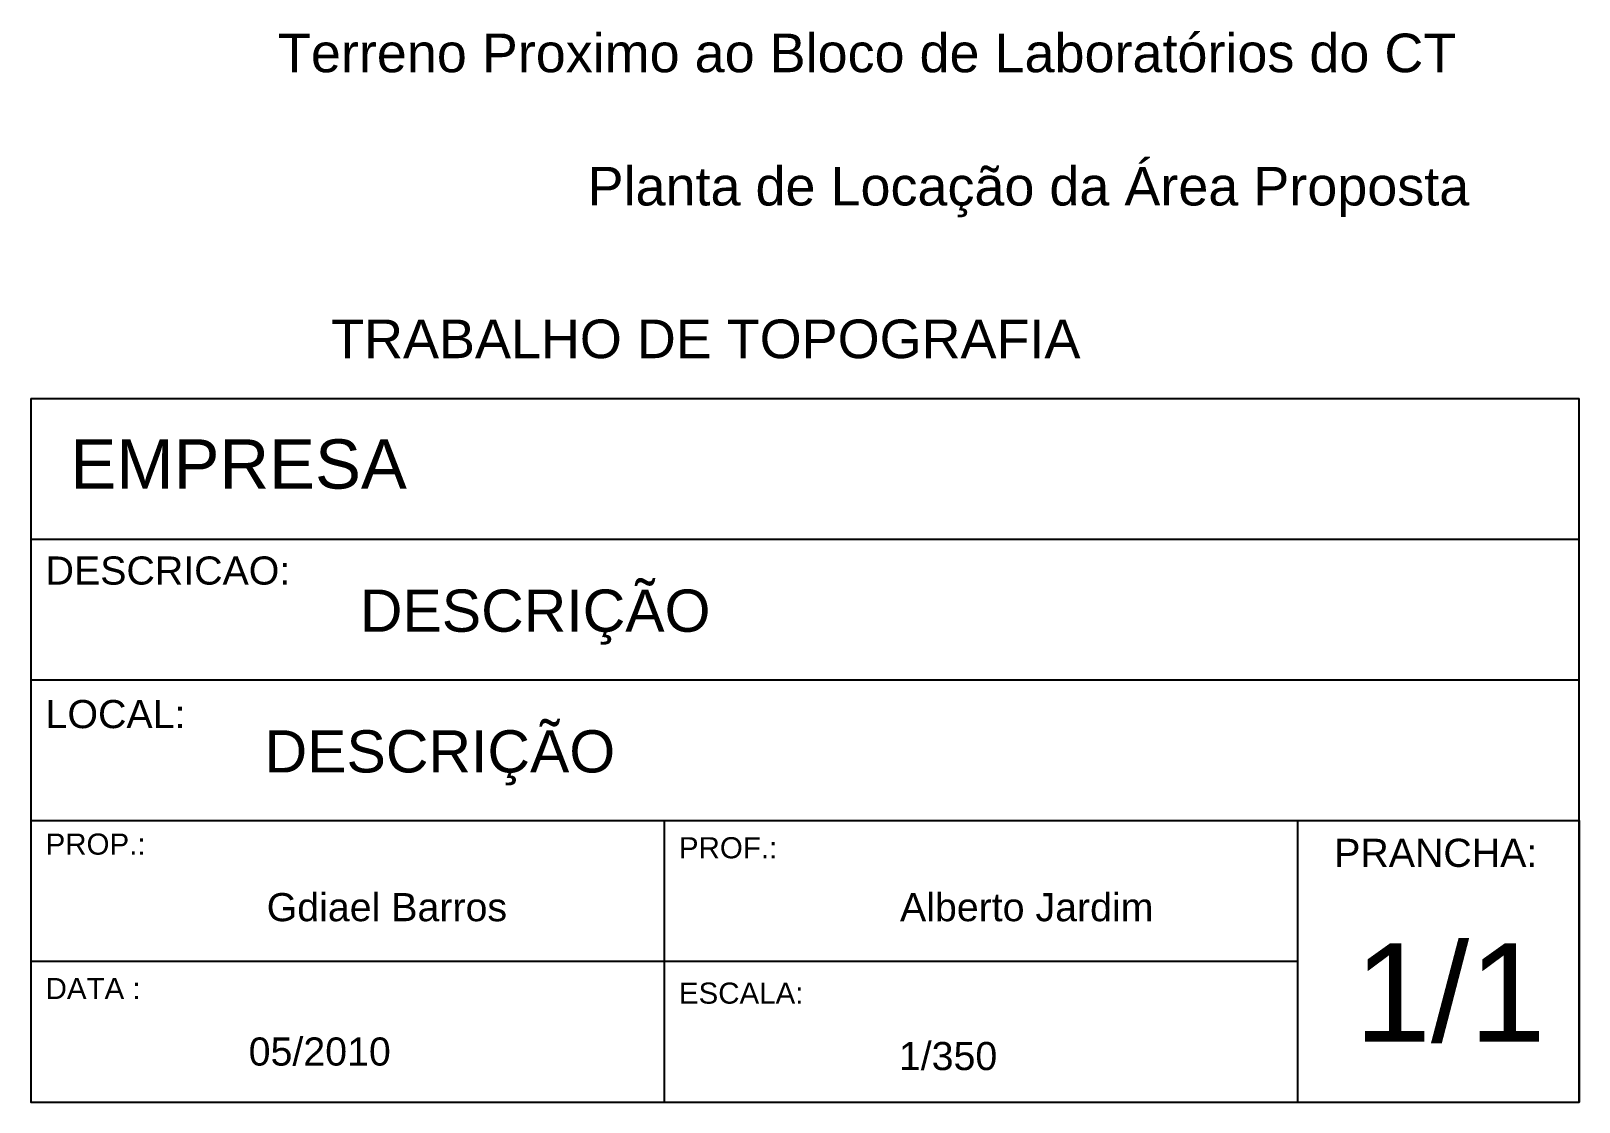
# Model space of a CAD drawing. Extents: x 0 to 110, y 0 to 76.
import ezdxf

# ---------------------------------------------------------------- set-up
doc = ezdxf.new("R2010")
doc.units = 0
for name, color, linetype in [('CARIMBO', 7, 'Continuous'), ('d_Pranchas', 7, 'Continuous'), ('pranchas', 7, 'Continuous')]:
    doc.layers.add(name, color=color, linetype=linetype)
doc.styles.add('Arial', font='arial.ttf')
doc.styles.get("Standard").update_dxf_attribs({"font": 'arial.ttf'})

msp = doc.modelspace()

# ---------------------------------------------------------------- linework, layer by layer
at = {"layer": 'd_Pranchas'}
for points in [[(0, 50), (110, 50)], [(0, 50), (0, 0), (110, 0), (110, 50)], [(0, 40), (110, 40)], [(0, 30), (110, 30)], [(0, 20), (110, 20)], [(45, 20), (45, 0)], [(90, 20), (90, 0)], [(110, 20), (110, 0)], [(0, 10), (90, 10)]]:
    msp.add_lwpolyline(points, dxfattribs=at)

# ---------------------------------------------------------------- texts
at = {"layer": 'CARIMBO', "style": 'Arial'}
for s, p in [('Terreno Proximo ao Bloco de Laboratórios do CT', (17.55, 73.18)), ('Planta de Locação da Área Proposta', (39.55, 63.71)), ('                  TRABALHO DE TOPOGRAFIA', (2.16, 52.86))]:
    msp.add_text(s, height=2.744, dxfattribs=at).set_placement(p)
at = {"layer": 'CARIMBO', "color": 7, "style": 'Arial'}
for s, p in [('Gdiael Barros', (16.75, 12.85)), ('Alberto Jardim', (61.75, 12.85)), ('05/2010', (15.47, 2.59)), ('1/350', (61.67, 2.27))]:
    msp.add_text(s, height=2, dxfattribs=at).set_placement(p)
at = {"layer": 'CARIMBO', "style": 'Arial'}
for tag, p, s, height in [('EMPRESA', (2.8, 43.59), 'HB Const LTDA', 3.5), ('DESCRIÇÃO', (23.37, 33.42), 'xxx', 3), ('DESCRIÇÃO', (16.6, 23.42), 'xxx', 3)]:
    msp.add_attdef(tag, p, s, height=height, dxfattribs=at)
at = {"layer": 'd_Pranchas'}
for s, height, p in [('DESCRICAO:', 2, (1.04, 36.77)), ('LOCAL:', 2, (1.04, 26.57)), ('PROP.:', 1.5, (1.04, 17.58)), ('PROF.:', 1.5, (46.04, 17.32)), ('PRANCHA:', 2, (92.6, 16.71)), ('DATA :', 1.5, (1.04, 7.32)), ('ESCALA:', 1.5, (46.04, 6.99))]:
    msp.add_text(s, height=height, dxfattribs=at).set_placement(p)
at = {"layer": 'pranchas'}
msp.add_text('1/1', height=7, dxfattribs=at).set_placement((94.04, 4.28))

doc.saveas('drawing.dxf')
